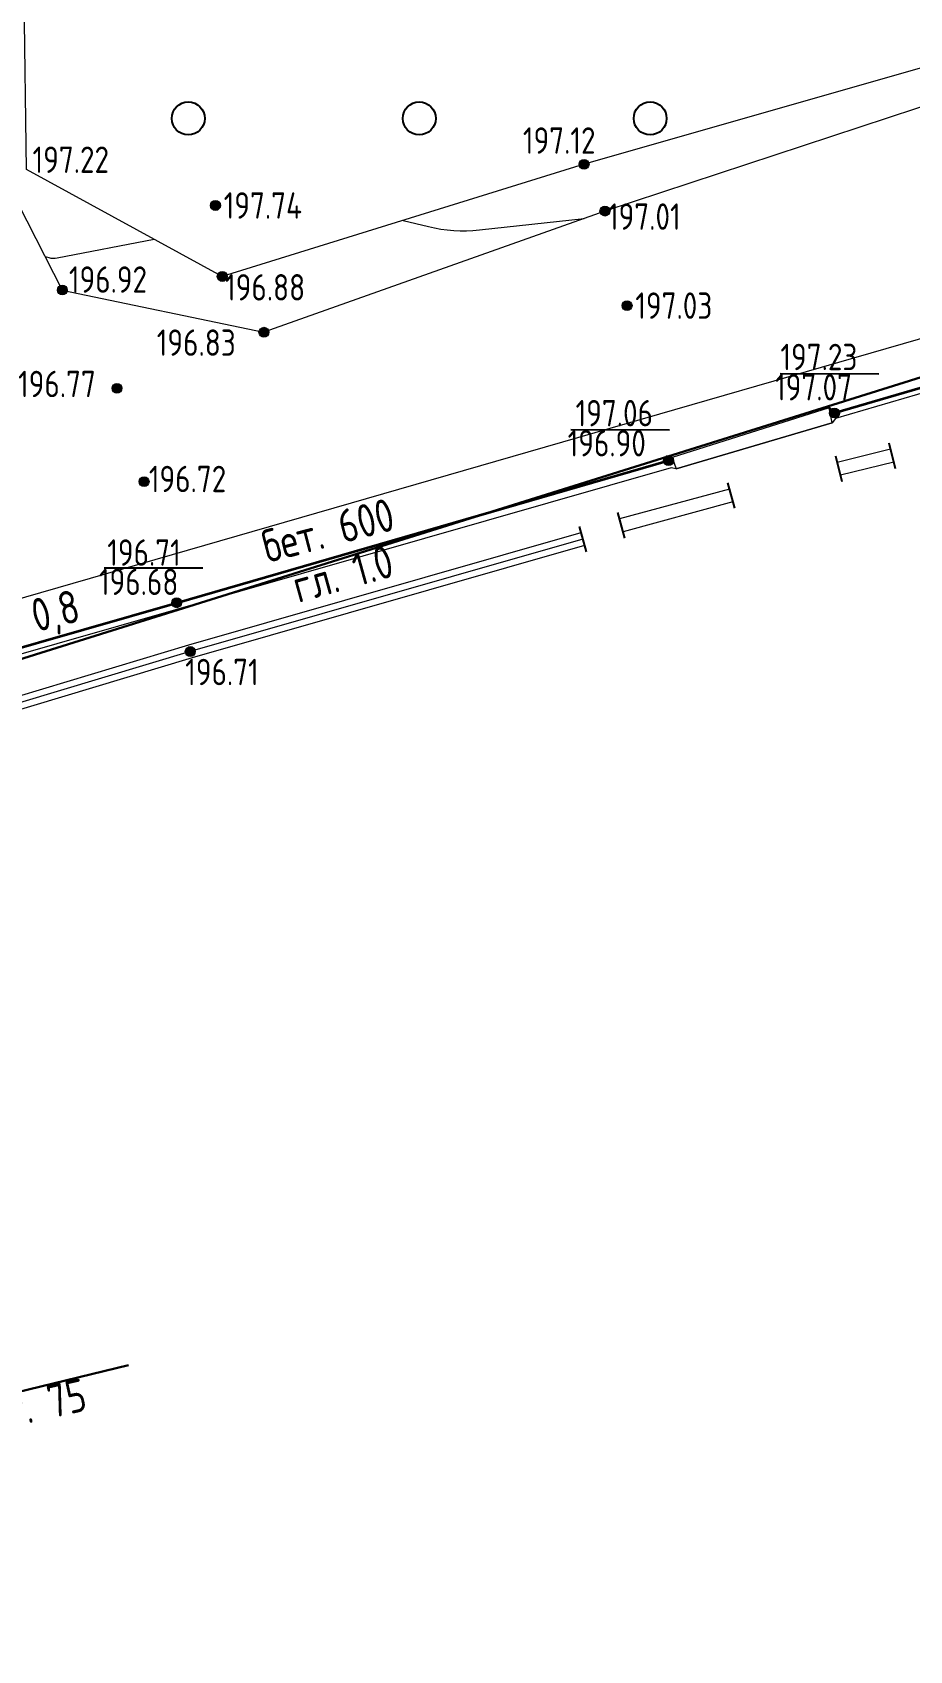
# Model space of a CAD drawing. Header units: metres. Extents: x 41798 to 42103, y 23448 to 23652.
# Drawn here: x 42008.27 to 42034.86, y 23569.55 to 23618.61 of the extents above; entities that cross this region are included whole.
import ezdxf

# ---------------------------------------------------------------- set-up
doc = ezdxf.new("R2010")
doc.units = ezdxf.units.M
doc.linetypes.add('g5_01_5x1_5', pattern=[3, 1.5, -1.5])
doc.linetypes.add('g5_366', pattern=[1.7, 0.2, -1.5])
for name, color, linetype in [('10_Границы покрытий и угодий', 7, 'Continuous'), ('13_Растительность', 7, 'Continuous'), ('14_Ограждения', 7, 'Continuous'), ('19_Горизонтали', 7, 'Continuous'), ('30_Канализация', 7, 'Continuous'), ('31_Водопровод', 7, 'Continuous'), ('35_Телефон', 7, 'Continuous'), ('61_Отметки высоты поверхности', 7, 'Continuous')]:
    doc.layers.add(name, color=color, linetype=linetype)
doc.styles.add('Line_GUGK', font='', dxfattribs={"height": 1})
doc.styles.get("Standard").update_dxf_attribs({"font": 'GOST_0.TTF', "height": 2})
doc.styles.get('Line_GUGK').set_extended_font_data('Bm431', italic=True)
doc.linetypes.add('133_2', pattern='A,4,[27,GUGK_2005.shx,S=0.8,R=0,X=0,Y=0],4,-2', length=10)
doc.linetypes.add('g5_122_kl', pattern='A,2,-2,3,-0.6,["Кл",Line_GUGK,S=2,R=0,X=0,Y=-1],-5,3,-2,8,-2,8,-2,6', length=43.6)
doc.linetypes.add('g5_122_v', pattern='A,2,-2,3,-0.6,["В",Line_GUGK,S=2,R=0,X=0,Y=-1],-2.8,3,-2,8,-2,8,-2,6', length=41.4)
doc.linetypes.add('g5_472', pattern='A,0,-8,[25,GUGK_2005.shx,S=0.8,R=0,X=0,Y=-0.4],0', length=8)

# ---------------------------------------------------------------- blocks, each defined once
blk = doc.blocks.new('g5_368')
at = {"color": 0}
blk.add_circle((0, 0), 1, dxfattribs=at)
blk = doc.blocks.new('g5_330')
at = {"linetype": 'ByBlock'}
blk.add_hatch(color=0, dxfattribs=at).paths.add_polyline_path([(-0.3, 0, 1), (0.3, 0, 1)])
at = {"color": 0, "linetype": 'ByBlock', "lineweight": -2}
blk.add_circle((0, 0), 0.3, dxfattribs=at)
at = {"color": 0, "linetype": 'ByBlock', "lineweight": 15, "flags": 12}
for tag, p in [('number', (-7.62, -0.8)), ('z', (0.5, -0.8))]:
    blk.add_attdef(tag, p, '', height=1.6, dxfattribs=at)
blk = doc.blocks.new('g5_475_5')
at = {"color": 0, "flags": 128}
blk.add_lwpolyline([(0, -0.8), (0, 0.8)], dxfattribs=at)

msp = doc.modelspace()

# ---------------------------------------------------------------- linework, layer by layer
at = {"layer": '10_Границы покрытий и угодий', "color": 7, "linetype": 'g5_01_5x1_5', "lineweight": 20, "ltscale": 500, "flags": 128}
for points in [[(42007.752, 23635.29), (42007.19, 23626.198), (42007.305, 23614.464), (42009.182, 23610.798), (42015.293, 23609.517)], [(42075.95, 23628.339), (42061.424, 23624.199), (42038.4, 23617.399), (42025.629, 23613.191), (42015.293, 23609.517)], [(42066.869, 23615.426), (42065.521, 23616.397), (42063.371, 23615.753), (42053.9, 23613.037), (42053.909, 23612.849), (42045.181, 23610.386), (42040.284, 23609.157), (42032.622, 23606.908), (42032.52, 23606.767), (42027.787, 23605.38), (42027.638, 23605.407), (42012.679, 23601.122), (42001.396, 23597.889), (42000.319, 23597.561), (42000, 23597.351)], [(42027.67, 23605.719), (42027.787, 23605.38), (42032.52, 23606.767), (42032.424, 23607.227), (42027.67, 23605.719)]]:
    msp.add_lwpolyline(points, dxfattribs=at)
at = {"layer": '10_Границы покрытий и угодий', "color": 92, "linetype": 'g5_366', "lineweight": 20, "ltscale": 500, "flags": 128}
msp.add_lwpolyline([(42075.793, 23628.8), (42061.195, 23624.997), (42038.083, 23618.354), (42024.996, 23614.608), (42014.03, 23611.209), (42008.096, 23614.448), (42007.928, 23626.174), (42008.205, 23635.066)], dxfattribs=at)
at = {"layer": '10_Границы покрытий и угодий', "color": 7, "linetype": 'Continuous', "lineweight": 35, "ltscale": 500, "flags": 128}
for points in [[(42045.124, 23610.679), (42045.07, 23610.667), (42041.28, 23609.606), (42032.587, 23607.069), (42032.424, 23607.227)], [(42000, 23597.567), (42000.26, 23597.726), (42001.367, 23598.084), (42012.648, 23601.318), (42027.558, 23605.63), (42027.67, 23605.719)]]:
    msp.add_lwpolyline(points, dxfattribs=at)
at = {"layer": '14_Ограждения', "color": 7, "linetype": 'Continuous', "lineweight": 20, "ltscale": 0.5, "flags": 128}
for points in [[(42034.287, 23605.969), (42032.673, 23605.569)], [(42034.383, 23605.581), (42032.769, 23605.181)], [(42029.401, 23604.76), (42026.075, 23603.857)], [(42029.505, 23604.374), (42026.179, 23603.471)], [(42024.9, 23603.439), (42013.004, 23600.032), (42001.191, 23596.477), (42000, 23595.974)], [(42025.01, 23603.055), (42013.116, 23599.648), (42001.327, 23596.101), (42000, 23595.539)]]:
    msp.add_lwpolyline(points, dxfattribs=at)
at = {"layer": '14_Ограждения', "color": 7, "linetype": 'g5_472', "lineweight": 20, "ltscale": 0.5, "flags": 128}
msp.add_lwpolyline([(42024.955, 23603.247), (42013.06, 23599.84), (42001.259, 23596.289), (42000, 23595.757)], dxfattribs=at)
at = {"layer": '19_Горизонтали', "color": 32, "linetype": 'Continuous', "lineweight": 20, "ltscale": 0.5, "elevation": 197, "flags": 128}
for points in [[(42019.513, 23612.909), (42020.277, 23612.721, 0.087915), (42021.822, 23612.618), (42025.001, 23612.968)], [(42011.97, 23612.334), (42009.025, 23611.759, -0.122556), (42008.784, 23611.771), (42008.665, 23611.808)]]:
    msp.add_lwpolyline(points, format="xyb", dxfattribs=at)
at = {"layer": '30_Канализация', "color": 42, "linetype": 'g5_122_kl', "lineweight": 30, "ltscale": 500, "flags": 128}
msp.add_lwpolyline([(42000, 23597.128), (42041.219, 23610.035), (42064.871, 23616.958), (42070.583, 23617.526), (42071.39, 23616.217)], dxfattribs=at)
at = {"layer": '31_Водопровод', "color": 94, "linetype": 'g5_122_v', "lineweight": 30, "ltscale": 500, "flags": 128}
msp.add_lwpolyline([(41980.11, 23569.554), (42002.08, 23575.998), (42011.184, 23578.207)], dxfattribs=at)
at = {"layer": '35_Телефон', "color": 6, "linetype": '133_2', "lineweight": 20, "ltscale": 500, "flags": 128}
msp.add_lwpolyline([(42005.577, 23600.777), (42072.136, 23619.996), (42086.725, 23623.786)], dxfattribs=at)
at = {"layer": '61_Отметки высоты поверхности', "flags": 128}
for points in [[(42030.938, 23608.264), (42033.928, 23608.261)], [(42024.594, 23606.566), (42027.584, 23606.563)], [(42010.447, 23602.38), (42013.437, 23602.378)]]:
    msp.add_lwpolyline(points, dxfattribs=at)

# ---------------------------------------------------------------- block references
at = {"layer": '13_Растительность', "color": 92, "linetype": 'Continuous', "lineweight": 20, "ltscale": 0.5, "xscale": 0.5, "yscale": 0.5}
for p in [(42013, 23616), (42020, 23616), (42027, 23616)]:
    msp.add_blockref('g5_368', p, dxfattribs=at)
at = {"layer": '14_Ограждения', "color": 7, "linetype": 'Continuous', "lineweight": 20, "xscale": 0.5, "yscale": 0.5, "zscale": 0.5}
for p, rotation in [((42034.335, 23605.775, 197.034), 193.9192475185254), ((42032.721, 23605.375, 197.044), 13.91924507088992), ((42029.453, 23604.567, 196.922), 195.1894987796076), ((42026.127, 23603.664, 197.067), 15.18950401593503), ((42024.955, 23603.247, 196.821), 195.9829208743529)]:
    msp.add_blockref('g5_475_5', p, dxfattribs=dict(at, rotation=rotation))
at = {"layer": '61_Отметки высоты поверхности', "color": 7, "linetype": 'Continuous', "lineweight": 20, "xscale": 0.5, "yscale": 0.5, "zscale": 0.5}
for p in [(42024.996, 23614.608, 197.117), (42013.823, 23613.361, 197.738), (42025.629, 23613.191, 197.011), (42014.03, 23611.209, 196.883), (42009.182, 23610.798, 196.924), (42026.3, 23610.325, 197.029), (42015.293, 23609.517, 196.83), (42010.838, 23607.818, 196.774), (42032.587, 23607.069, 197.067), (42027.558, 23605.63, 196.904), (42011.66, 23604.99, 196.719), (42012.648, 23601.318, 196.682), (42013.06, 23599.84, 196.714)]:
    msp.add_blockref('g5_330', p, dxfattribs=at)

# ---------------------------------------------------------------- texts
at = {"layer": '31_Водопровод', "color": 42, "linetype": 'Continuous', "lineweight": 15}
for s, rotation, p in [('бет. 600', 14.615, (42015.399, 23602.516)), ('гл. 1.0', 15.5291, (42016.328, 23601.307))]:
    msp.add_text(s, height=1, rotation=rotation, dxfattribs=at).set_placement(p)
at = {"layer": '31_Водопровод', "color": 6, "linetype": 'Continuous', "lineweight": 15}
msp.add_text('гл. 0,8', height=1, rotation=13.9523, dxfattribs=at).set_placement((42006.557, 23599.966))
at = {"layer": '31_Водопровод', "color": 94, "linetype": 'Continuous', "lineweight": 15}
msp.add_text('ст. 75', height=1, rotation=12.5409, dxfattribs=at).set_placement((42007.188, 23576.224))
at = {"layer": '61_Отметки высоты поверхности', "color": 7, "linetype": 'Continuous', "lineweight": 15, "ltscale": 0.5}
for s, p in [('197.12', (42023.142, 23614.93)), ('197.22', (42008.279, 23614.348)), ('197.74', (42014.073, 23612.961)), ('197.01', (42025.722, 23612.624)), ('196.92', (42009.381, 23610.716)), ('196.88', (42014.115, 23610.479)), ('197.03', (42026.55, 23609.925)), ('196.83', (42012.045, 23608.803)), ('197.23', (42030.949, 23608.368)), ('196.77', (42007.841, 23607.55)), ('197.07', (42030.787, 23607.451)), ('197.06', (42024.739, 23606.666)), ('196.90', (42024.499, 23605.754)), ('196.72', (42011.805, 23604.67)), ('196.71', (42010.544, 23602.44)), ('196.68', (42010.292, 23601.553)), ('196.71', (42012.907, 23598.819))]:
    msp.add_text(s, height=0.8, dxfattribs=at).set_placement(p)

doc.saveas('drawing.dxf')
